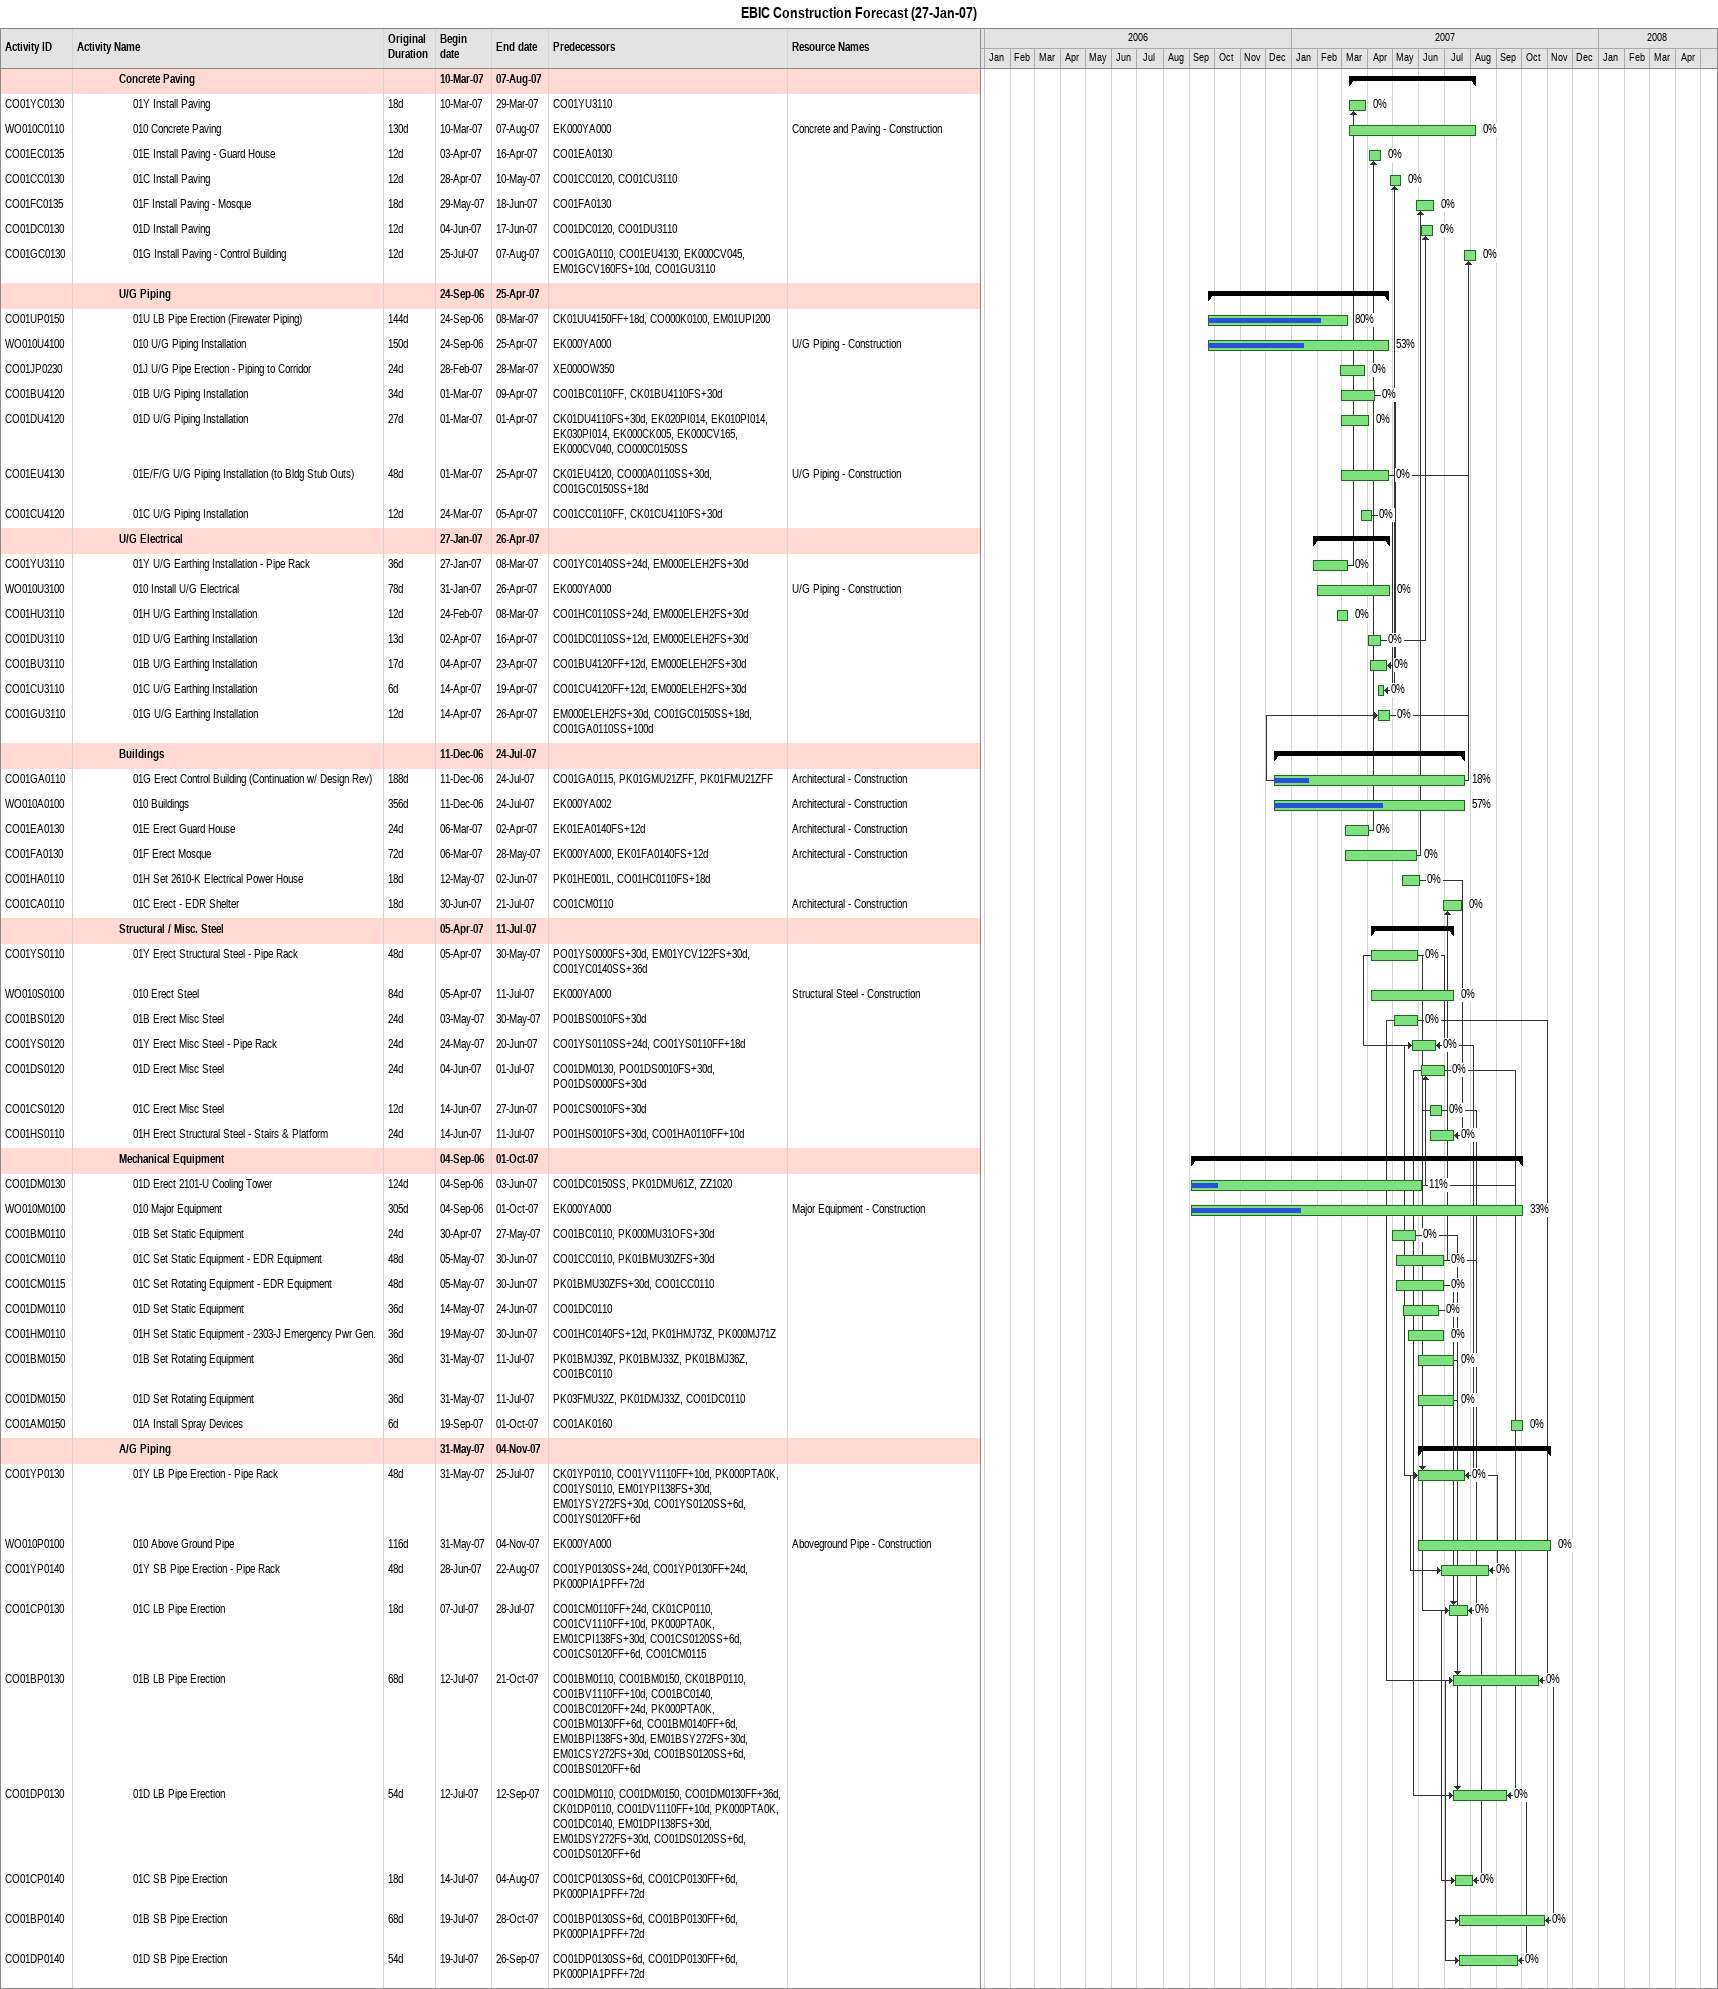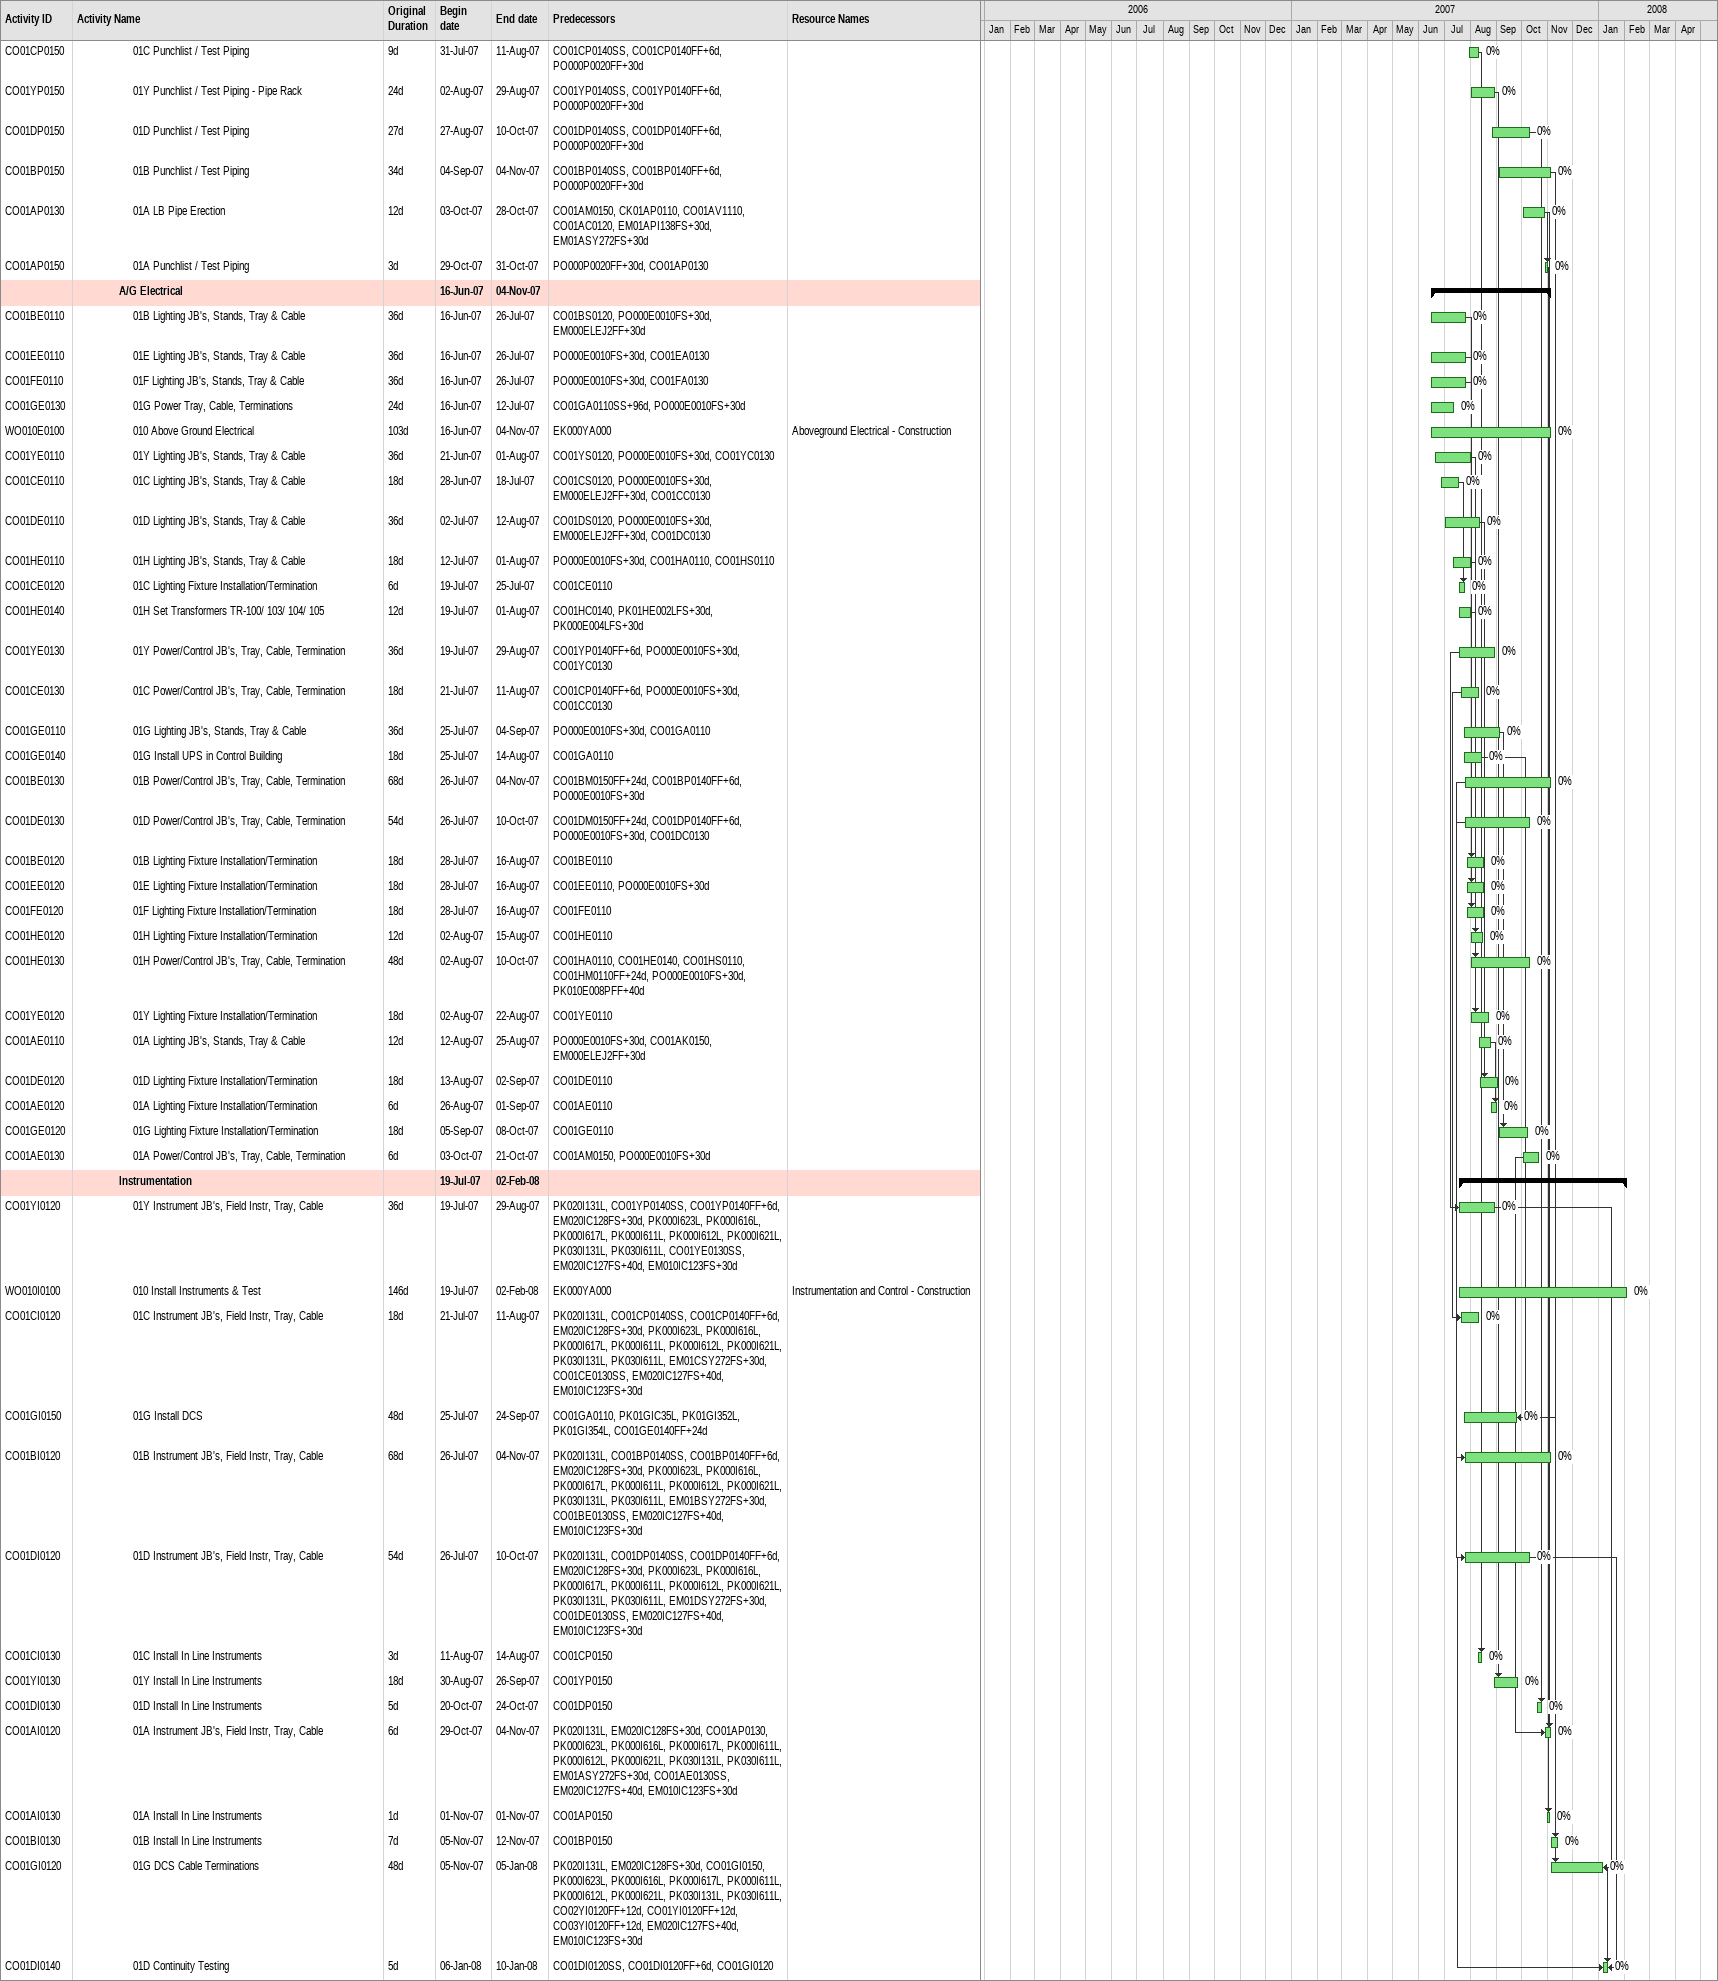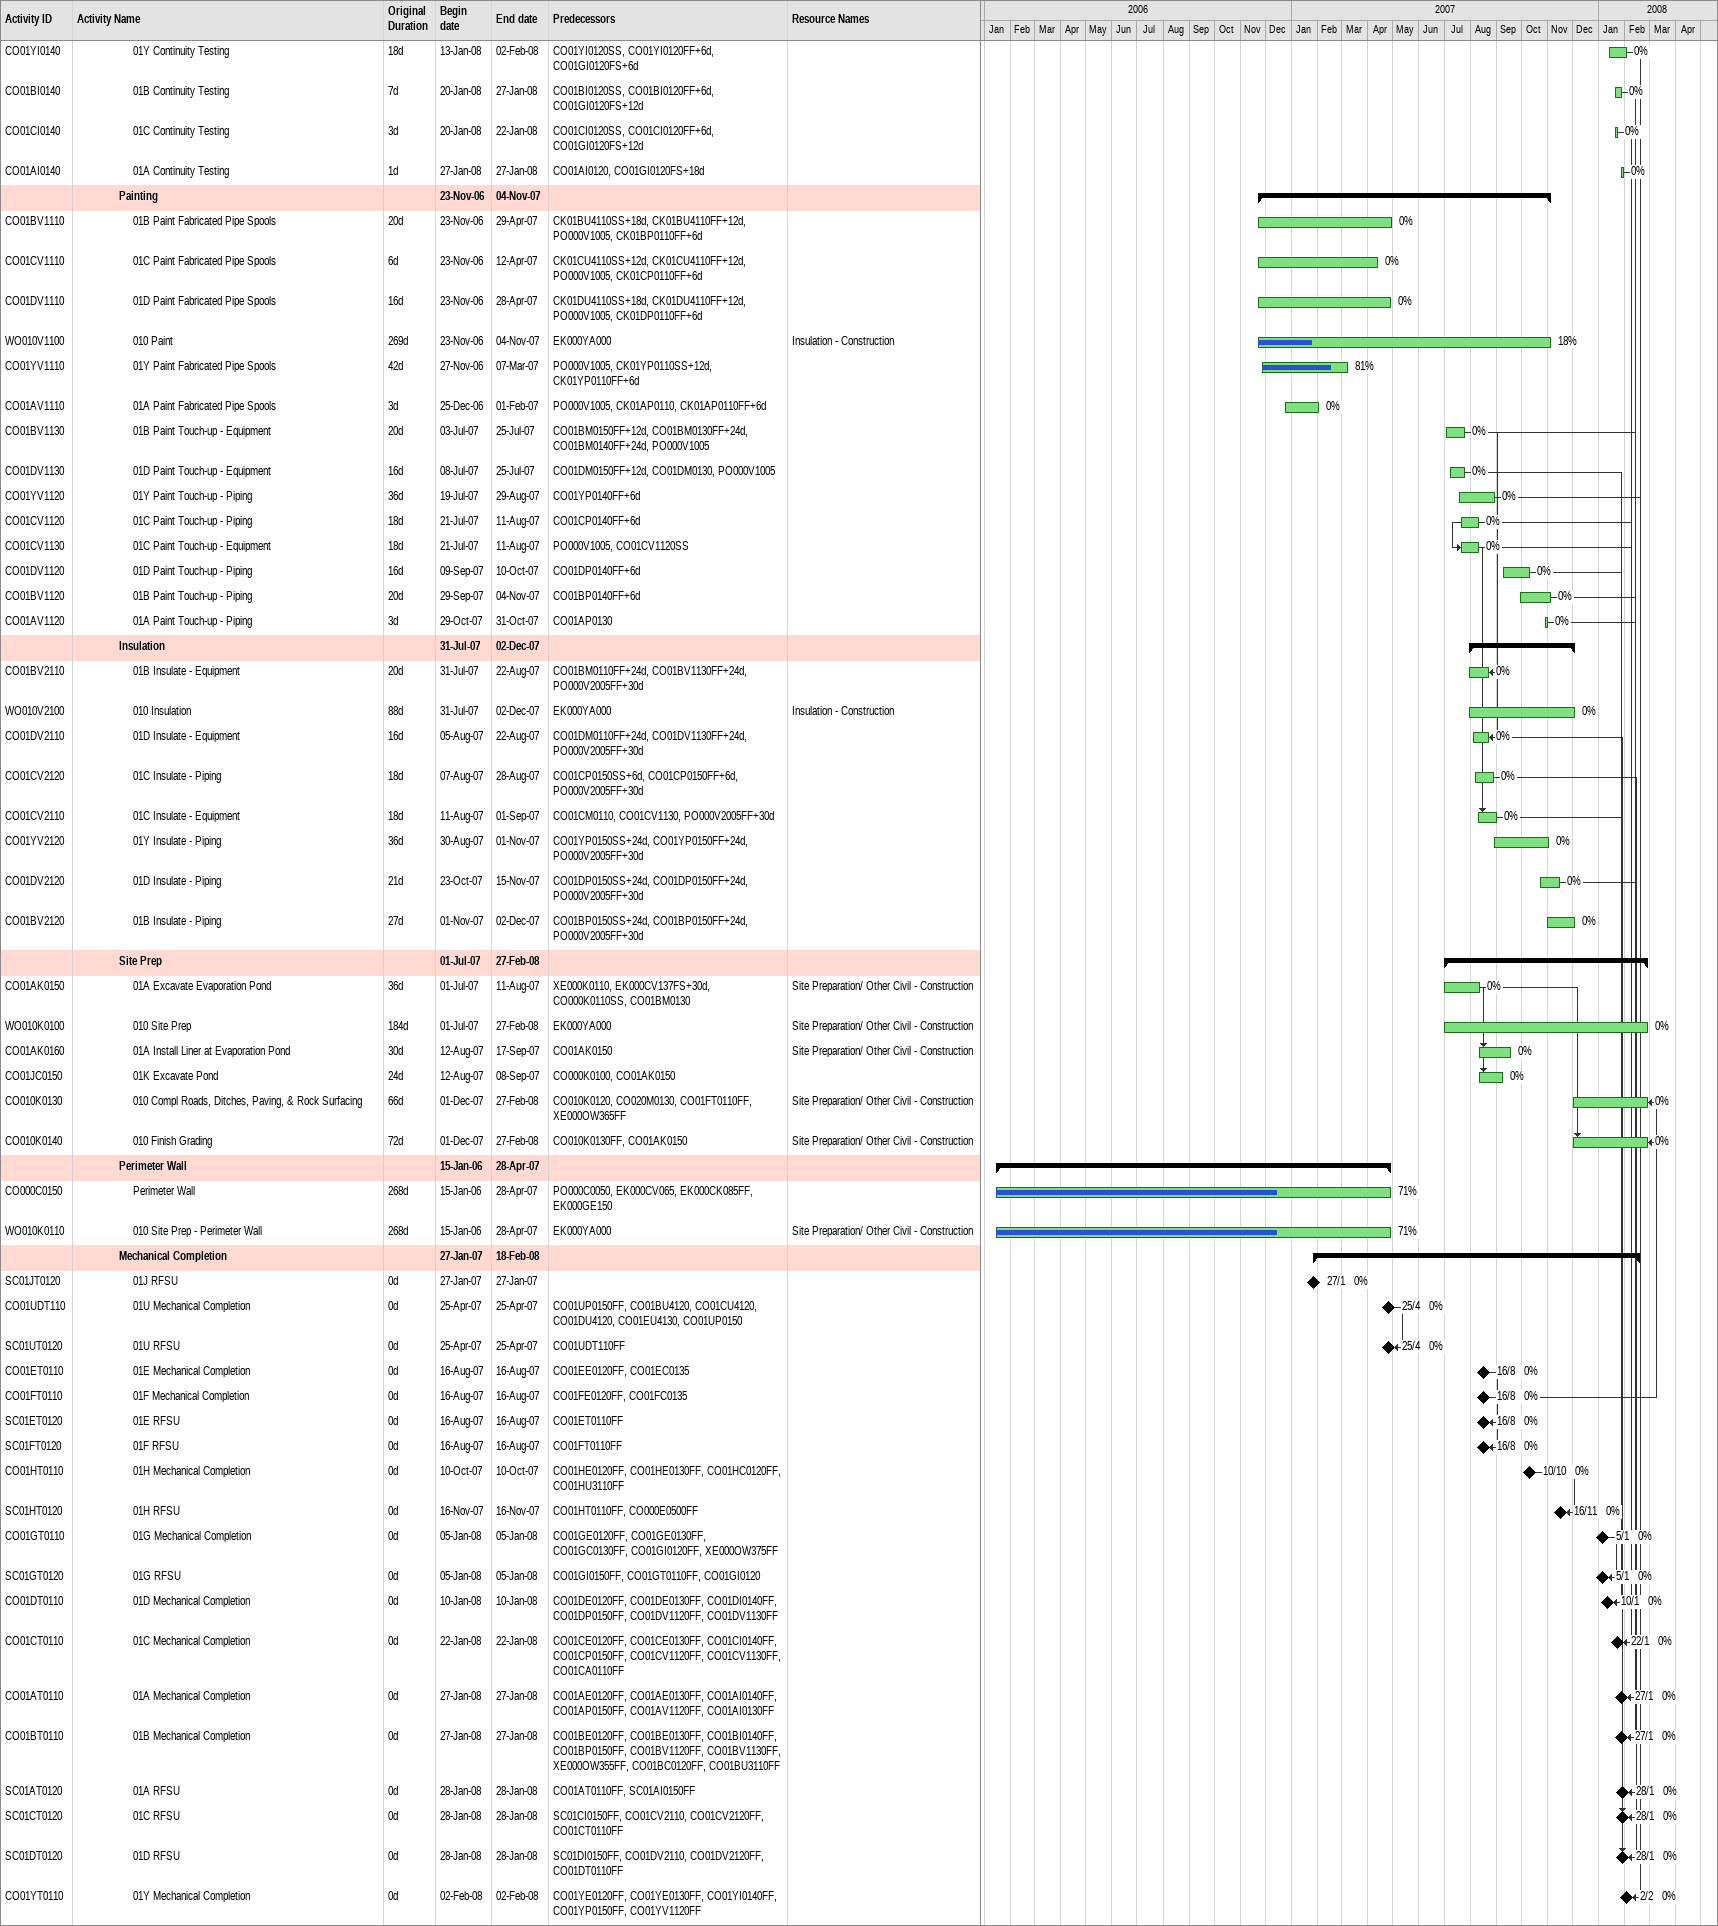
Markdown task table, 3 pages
EBIC Construction Forecast (27-Jan-07)

| ID | Level | Task | Original duration | Start | Finish | Predecessors | Resources | % complete |
|---|---|---|---|---|---|---|---|---|
|  | 4 | **Concrete Paving** |  | 2007-03-10 | 2007-08-07 |  |  |  |
| CO01YC0130 | 5 | 01Y Install Paving | 18d | 2007-03-10 | 2007-03-29 | CO01YU3110 |  | 0 |
| WO010C0110 | 5 | 010 Concrete Paving | 130d | 2007-03-10 | 2007-08-07 | EK000YA000 | Concrete and Paving - Construction | 0 |
| CO01EC0135 | 5 | 01E Install Paving - Guard House | 12d | 2007-04-03 | 2007-04-16 | CO01EA0130 |  | 0 |
| CO01CC0130 | 5 | 01C Install Paving | 12d | 2007-04-28 | 2007-05-10 | CO01CC0120, CO01CU3110 |  | 0 |
| CO01FC0135 | 5 | 01F Install Paving - Mosque | 18d | 2007-05-29 | 2007-06-18 | CO01FA0130 |  | 0 |
| CO01DC0130 | 5 | 01D Install Paving | 12d | 2007-06-04 | 2007-06-17 | CO01DC0120, CO01DU3110 |  | 0 |
| CO01GC0130 | 5 | 01G Install Paving - Control Building | 12d | 2007-07-25 | 2007-08-07 | CO01GA0110, CO01EU4130, EK000CV045, EM01GCV160FS+10d, CO01GU3110 |  | 0 |
|  | 4 | **U/G Piping** |  | 2006-09-24 | 2007-04-25 |  |  |  |
| CO01UP0150 | 5 | 01U LB Pipe Erection (Firewater Piping) | 144d | 2006-09-24 | 2007-03-08 | CK01UU4150FF+18d, CO000K0100, EM01UPI200 |  | 80 |
| WO010U4100 | 5 | 010 U/G Piping Installation | 150d | 2006-09-24 | 2007-04-25 | EK000YA000 | U/G Piping - Construction | 53 |
| CO01JP0230 | 5 | 01J U/G Pipe Erection - Piping to Corridor | 24d | 2007-02-28 | 2007-03-28 | XE000OW350 |  | 0 |
| CO01BU4120 | 5 | 01B U/G Piping Installation | 34d | 2007-03-01 | 2007-04-09 | CO01BC0110FF, CK01BU4110FS+30d |  | 0 |
| CO01DU4120 | 5 | 01D U/G Piping Installation | 27d | 2007-03-01 | 2007-04-01 | CK01DU4110FS+30d, EK020PI014, EK010PI014, EK030PI014, EK000CK005, EK000CV165, EK000CV040, CO000C0150SS |  | 0 |
| CO01EU4130 | 5 | 01E/F/G U/G Piping Installation (to Bldg Stub Outs) | 48d | 2007-03-01 | 2007-04-25 | CK01EU4120, CO000A0110SS+30d, CO01GC0150SS+18d | U/G Piping - Construction | 0 |
| CO01CU4120 | 5 | 01C U/G Piping Installation | 12d | 2007-03-24 | 2007-04-05 | CO01CC0110FF, CK01CU4110FS+30d |  | 0 |
|  | 4 | **U/G Electrical** |  | 2007-01-27 | 2007-04-26 |  |  |  |
| CO01YU3110 | 5 | 01Y U/G Earthing Installation - Pipe Rack | 36d | 2007-01-27 | 2007-03-08 | CO01YC0140SS+24d, EM000ELEH2FS+30d |  | 0 |
| WO010U3100 | 5 | 010 Install U/G Electrical | 78d | 2007-01-31 | 2007-04-26 | EK000YA000 | U/G Piping - Construction | 0 |
| CO01HU3110 | 5 | 01H U/G Earthing Installation | 12d | 2007-02-24 | 2007-03-08 | CO01HC0110SS+24d, EM000ELEH2FS+30d |  | 0 |
| CO01DU3110 | 5 | 01D U/G Earthing Installation | 13d | 2007-04-02 | 2007-04-16 | CO01DC0110SS+12d, EM000ELEH2FS+30d |  | 0 |
| CO01BU3110 | 5 | 01B U/G Earthing Installation | 17d | 2007-04-04 | 2007-04-23 | CO01BU4120FF+12d, EM000ELEH2FS+30d |  | 0 |
| CO01CU3110 | 5 | 01C U/G Earthing Installation | 6d | 2007-04-14 | 2007-04-19 | CO01CU4120FF+12d, EM000ELEH2FS+30d |  | 0 |
| CO01GU3110 | 5 | 01G U/G Earthing Installation | 12d | 2007-04-14 | 2007-04-26 | EM000ELEH2FS+30d, CO01GC0150SS+18d, CO01GA0110SS+100d |  | 0 |
|  | 4 | **Buildings** |  | 2006-12-11 | 2007-07-24 |  |  |  |
| CO01GA0110 | 5 | 01G Erect Control Building (Continuation w/ Design Rev) | 188d | 2006-12-11 | 2007-07-24 | CO01GA0115, PK01GMU21ZFF, PK01FMU21ZFF | Architectural - Construction | 18 |
| WO010A0100 | 5 | 010 Buildings | 356d | 2006-12-11 | 2007-07-24 | EK000YA002 | Architectural - Construction | 57 |
| CO01EA0130 | 5 | 01E Erect Guard House | 24d | 2007-03-06 | 2007-04-02 | EK01EA0140FS+12d | Architectural - Construction | 0 |
| CO01FA0130 | 5 | 01F Erect Mosque | 72d | 2007-03-06 | 2007-05-28 | EK000YA000, EK01FA0140FS+12d | Architectural - Construction | 0 |
| CO01HA0110 | 5 | 01H Set 2610-K Electrical Power House | 18d | 2007-05-12 | 2007-06-02 | PK01HE001L, CO01HC0110FS+18d |  | 0 |
| CO01CA0110 | 5 | 01C Erect - EDR Shelter | 18d | 2007-06-30 | 2007-07-21 | CO01CM0110 | Architectural - Construction | 0 |
|  | 4 | **Structural / Misc. Steel** |  | 2007-04-05 | 2007-07-11 |  |  |  |
| CO01YS0110 | 5 | 01Y Erect Structural Steel - Pipe Rack | 48d | 2007-04-05 | 2007-05-30 | PO01YS0000FS+30d, EM01YCV122FS+30d, CO01YC0140SS+36d |  | 0 |
| WO010S0100 | 5 | 010 Erect Steel | 84d | 2007-04-05 | 2007-07-11 | EK000YA000 | Structural Steel - Construction | 0 |
| CO01BS0120 | 5 | 01B Erect Misc Steel | 24d | 2007-05-03 | 2007-05-30 | PO01BS0010FS+30d |  | 0 |
| CO01YS0120 | 5 | 01Y Erect Misc Steel - Pipe Rack | 24d | 2007-05-24 | 2007-06-20 | CO01YS0110SS+24d, CO01YS0110FF+18d |  | 0 |
| CO01DS0120 | 5 | 01D Erect Misc Steel | 24d | 2007-06-04 | 2007-07-01 | CO01DM0130, PO01DS0010FS+30d, PO01DS0000FS+30d |  | 0 |
| CO01CS0120 | 5 | 01C Erect Misc Steel | 12d | 2007-06-14 | 2007-06-27 | PO01CS0010FS+30d |  | 0 |
| CO01HS0110 | 5 | 01H Erect Structural Steel - Stairs & Platform | 24d | 2007-06-14 | 2007-07-11 | PO01HS0010FS+30d, CO01HA0110FF+10d |  | 0 |
|  | 4 | **Mechanical Equipment** |  | 2006-09-04 | 2007-10-01 |  |  |  |
| CO01DM0130 | 5 | 01D Erect 2101-U Cooling Tower | 124d | 2006-09-04 | 2007-06-03 | CO01DC0150SS, PK01DMU61Z, ZZ1020 |  | 11 |
| WO010M0100 | 5 | 010 Major Equipment | 305d | 2006-09-04 | 2007-10-01 | EK000YA000 | Major Equipment - Construction | 33 |
| CO01BM0110 | 5 | 01B Set Static Equipment | 24d | 2007-04-30 | 2007-05-27 | CO01BC0110, PK000MU31OFS+30d |  | 0 |
| CO01CM0110 | 5 | 01C Set Static Equipment - EDR Equipment | 48d | 2007-05-05 | 2007-06-30 | CO01CC0110, PK01BMU30ZFS+30d |  | 0 |
| CO01CM0115 | 5 | 01C Set Rotating Equipment - EDR Equipment | 48d | 2007-05-05 | 2007-06-30 | PK01BMU30ZFS+30d, CO01CC0110 |  | 0 |
| CO01DM0110 | 5 | 01D Set Static Equipment | 36d | 2007-05-14 | 2007-06-24 | CO01DC0110 |  | 0 |
| CO01HM0110 | 5 | 01H Set Static Equipment - 2303-J Emergency Pwr Gen. | 36d | 2007-05-19 | 2007-06-30 | CO01HC0140FS+12d, PK01HMJ73Z, PK000MJ71Z |  | 0 |
| CO01BM0150 | 5 | 01B Set Rotating Equipment | 36d | 2007-05-31 | 2007-07-11 | PK01BMJ39Z, PK01BMJ33Z, PK01BMJ36Z, CO01BC0110 |  | 0 |
| CO01DM0150 | 5 | 01D Set Rotating Equipment | 36d | 2007-05-31 | 2007-07-11 | PK03FMU32Z, PK01DMJ33Z, CO01DC0110 |  | 0 |
| CO01AM0150 | 5 | 01A Install Spray Devices | 6d | 2007-09-19 | 2007-10-01 | CO01AK0160 |  | 0 |
|  | 4 | **A/G Piping** |  | 2007-05-31 | 2007-11-04 |  |  |  |
| CO01YP0130 | 5 | 01Y LB Pipe Erection - Pipe Rack | 48d | 2007-05-31 | 2007-07-25 | CK01YP0110, CO01YV1110FF+10d, PK000PTA0K, CO01YS0110, EM01YPI138FS+30d, EM01YSY272FS+30d, CO01YS0120SS+6d, CO01YS0120FF+6d |  | 0 |
| WO010P0100 | 5 | 010 Above Ground Pipe | 116d | 2007-05-31 | 2007-11-04 | EK000YA000 | Aboveground Pipe - Construction | 0 |
| CO01YP0140 | 5 | 01Y SB Pipe Erection - Pipe Rack | 48d | 2007-06-28 | 2007-08-22 | CO01YP0130SS+24d, CO01YP0130FF+24d, PK000PIA1PFF+72d |  | 0 |
| CO01CP0130 | 5 | 01C LB Pipe Erection | 18d | 2007-07-07 | 2007-07-28 | CO01CM0110FF+24d, CK01CP0110, CO01CV1110FF+10d, PK000PTA0K, EM01CPI138FS+30d, CO01CS0120SS+6d, CO01CS0120FF+6d, CO01CM0115 |  | 0 |
| CO01BP0130 | 5 | 01B LB Pipe Erection | 68d | 2007-07-12 | 2007-10-21 | CO01BM0110, CO01BM0150, CK01BP0110, CO01BV1110FF+10d, CO01BC0140, CO01BC0120FF+24d, PK000PTA0K, CO01BM0130FF+6d, CO01BM0140FF+6d, EM01BPI138FS+30d, EM01BSY272FS+30d, EM01CSY272FS+30d, CO01BS0120SS+6d, CO01BS0120FF+6d |  | 0 |
| CO01DP0130 | 5 | 01D LB Pipe Erection | 54d | 2007-07-12 | 2007-09-12 | CO01DM0110, CO01DM0150, CO01DM0130FF+36d, CK01DP0110, CO01DV1110FF+10d, PK000PTA0K, CO01DC0140, EM01DPI138FS+30d, EM01DSY272FS+30d, CO01DS0120SS+6d, CO01DS0120FF+6d |  | 0 |
| CO01CP0140 | 5 | 01C SB Pipe Erection | 18d | 2007-07-14 | 2007-08-04 | CO01CP0130SS+6d, CO01CP0130FF+6d, PK000PIA1PFF+72d |  | 0 |
| CO01BP0140 | 5 | 01B SB Pipe Erection | 68d | 2007-07-19 | 2007-10-28 | CO01BP0130SS+6d, CO01BP0130FF+6d, PK000PIA1PFF+72d |  | 0 |
| CO01DP0140 | 5 | 01D SB Pipe Erection | 54d | 2007-07-19 | 2007-09-26 | CO01DP0130SS+6d, CO01DP0130FF+6d, PK000PIA1PFF+72d |  | 0 |
| CO01CP0150 | 5 | 01C Punchlist / Test Piping | 9d | 2007-07-31 | 2007-08-11 | CO01CP0140SS, CO01CP0140FF+6d, PO000P0020FF+30d |  | 0 |
| CO01YP0150 | 5 | 01Y Punchlist / Test Piping - Pipe Rack | 24d | 2007-08-02 | 2007-08-29 | CO01YP0140SS, CO01YP0140FF+6d, PO000P0020FF+30d |  | 0 |
| CO01DP0150 | 5 | 01D Punchlist / Test Piping | 27d | 2007-08-27 | 2007-10-10 | CO01DP0140SS, CO01DP0140FF+6d, PO000P0020FF+30d |  | 0 |
| CO01BP0150 | 5 | 01B Punchlist / Test Piping | 34d | 2007-09-04 | 2007-11-04 | CO01BP0140SS, CO01BP0140FF+6d, PO000P0020FF+30d |  | 0 |
| CO01AP0130 | 5 | 01A LB Pipe Erection | 12d | 2007-10-03 | 2007-10-28 | CO01AM0150, CK01AP0110, CO01AV1110, CO01AC0120, EM01API138FS+30d, EM01ASY272FS+30d |  | 0 |
| CO01AP0150 | 5 | 01A Punchlist / Test Piping | 3d | 2007-10-29 | 2007-10-31 | PO000P0020FF+30d, CO01AP0130 |  | 0 |
|  | 4 | **A/G Electrical** |  | 2007-06-16 | 2007-11-04 |  |  |  |
| CO01BE0110 | 5 | 01B Lighting JB's, Stands, Tray & Cable | 36d | 2007-06-16 | 2007-07-26 | CO01BS0120, PO000E0010FS+30d, EM000ELEJ2FF+30d |  | 0 |
| CO01EE0110 | 5 | 01E Lighting JB's, Stands, Tray & Cable | 36d | 2007-06-16 | 2007-07-26 | PO000E0010FS+30d, CO01EA0130 |  | 0 |
| CO01FE0110 | 5 | 01F Lighting JB's, Stands, Tray & Cable | 36d | 2007-06-16 | 2007-07-26 | PO000E0010FS+30d, CO01FA0130 |  | 0 |
| CO01GE0130 | 5 | 01G Power Tray, Cable, Terminations | 24d | 2007-06-16 | 2007-07-12 | CO01GA0110SS+96d, PO000E0010FS+30d |  | 0 |
| WO010E0100 | 5 | 010 Above Ground Electrical | 103d | 2007-06-16 | 2007-11-04 | EK000YA000 | Aboveground Electrical - Construction | 0 |
| CO01YE0110 | 5 | 01Y Lighting JB's, Stands, Tray & Cable | 36d | 2007-06-21 | 2007-08-01 | CO01YS0120, PO000E0010FS+30d, CO01YC0130 |  | 0 |
| CO01CE0110 | 5 | 01C Lighting JB's, Stands, Tray & Cable | 18d | 2007-06-28 | 2007-07-18 | CO01CS0120, PO000E0010FS+30d, EM000ELEJ2FF+30d, CO01CC0130 |  | 0 |
| CO01DE0110 | 5 | 01D Lighting JB's, Stands, Tray & Cable | 36d | 2007-07-02 | 2007-08-12 | CO01DS0120, PO000E0010FS+30d, EM000ELEJ2FF+30d, CO01DC0130 |  | 0 |
| CO01HE0110 | 5 | 01H Lighting JB's, Stands, Tray & Cable | 18d | 2007-07-12 | 2007-08-01 | PO000E0010FS+30d, CO01HA0110, CO01HS0110 |  | 0 |
| CO01CE0120 | 5 | 01C Lighting Fixture Installation/Termination | 6d | 2007-07-19 | 2007-07-25 | CO01CE0110 |  | 0 |
| CO01HE0140 | 5 | 01H Set Transformers TR-100/ 103/ 104/ 105 | 12d | 2007-07-19 | 2007-08-01 | CO01HC0140, PK01HE002LFS+30d, PK000E004LFS+30d |  | 0 |
| CO01YE0130 | 5 | 01Y Power/Control JB's, Tray, Cable, Termination | 36d | 2007-07-19 | 2007-08-29 | CO01YP0140FF+6d, PO000E0010FS+30d, CO01YC0130 |  | 0 |
| CO01CE0130 | 5 | 01C Power/Control JB's, Tray, Cable, Termination | 18d | 2007-07-21 | 2007-08-11 | CO01CP0140FF+6d, PO000E0010FS+30d, CO01CC0130 |  | 0 |
| CO01GE0110 | 5 | 01G Lighting JB's, Stands, Tray & Cable | 36d | 2007-07-25 | 2007-09-04 | PO000E0010FS+30d, CO01GA0110 |  | 0 |
| CO01GE0140 | 5 | 01G Install UPS in Control Building | 18d | 2007-07-25 | 2007-08-14 | CO01GA0110 |  | 0 |
| CO01BE0130 | 5 | 01B Power/Control JB's, Tray, Cable, Termination | 68d | 2007-07-26 | 2007-11-04 | CO01BM0150FF+24d, CO01BP0140FF+6d, PO000E0010FS+30d |  | 0 |
| CO01DE0130 | 5 | 01D Power/Control JB's, Tray, Cable, Termination | 54d | 2007-07-26 | 2007-10-10 | CO01DM0150FF+24d, CO01DP0140FF+6d, PO000E0010FS+30d, CO01DC0130 |  | 0 |
| CO01BE0120 | 5 | 01B Lighting Fixture Installation/Termination | 18d | 2007-07-28 | 2007-08-16 | CO01BE0110 |  | 0 |
| CO01EE0120 | 5 | 01E Lighting Fixture Installation/Termination | 18d | 2007-07-28 | 2007-08-16 | CO01EE0110, PO000E0010FS+30d |  | 0 |
| CO01FE0120 | 5 | 01F Lighting Fixture Installation/Termination | 18d | 2007-07-28 | 2007-08-16 | CO01FE0110 |  | 0 |
| CO01HE0120 | 5 | 01H Lighting Fixture Installation/Termination | 12d | 2007-08-02 | 2007-08-15 | CO01HE0110 |  | 0 |
| CO01HE0130 | 5 | 01H Power/Control JB's, Tray, Cable, Termination | 48d | 2007-08-02 | 2007-10-10 | CO01HA0110, CO01HE0140, CO01HS0110, CO01HM0110FF+24d, PO000E0010FS+30d, PK010E008PFF+40d |  | 0 |
| CO01YE0120 | 5 | 01Y Lighting Fixture Installation/Termination | 18d | 2007-08-02 | 2007-08-22 | CO01YE0110 |  | 0 |
| CO01AE0110 | 5 | 01A Lighting JB's, Stands, Tray & Cable | 12d | 2007-08-12 | 2007-08-25 | PO000E0010FS+30d, CO01AK0150, EM000ELEJ2FF+30d |  | 0 |
| CO01DE0120 | 5 | 01D Lighting Fixture Installation/Termination | 18d | 2007-08-13 | 2007-09-02 | CO01DE0110 |  | 0 |
| CO01AE0120 | 5 | 01A Lighting Fixture Installation/Termination | 6d | 2007-08-26 | 2007-09-01 | CO01AE0110 |  | 0 |
| CO01GE0120 | 5 | 01G Lighting Fixture Installation/Termination | 18d | 2007-09-05 | 2007-10-08 | CO01GE0110 |  | 0 |
| CO01AE0130 | 5 | 01A Power/Control JB's, Tray, Cable, Termination | 6d | 2007-10-03 | 2007-10-21 | CO01AM0150, PO000E0010FS+30d |  | 0 |
|  | 4 | **Instrumentation** |  | 2007-07-19 | 2008-02-02 |  |  |  |
| CO01YI0120 | 5 | 01Y Instrument JB's, Field Instr, Tray, Cable | 36d | 2007-07-19 | 2007-08-29 | PK020I131L, CO01YP0140SS, CO01YP0140FF+6d, EM020IC128FS+30d, PK000I623L, PK000I616L, PK000I617L, PK000I611L, PK000I612L, PK000I621L, PK030I131L, PK030I611L, CO01YE0130SS, EM020IC127FS+40d, EM010IC123FS+30d |  | 0 |
| WO010I0100 | 5 | 010 Install Instruments & Test | 146d | 2007-07-19 | 2008-02-02 | EK000YA000 | Instrumentation and Control - Construction | 0 |
| CO01CI0120 | 5 | 01C Instrument JB's, Field Instr, Tray, Cable | 18d | 2007-07-21 | 2007-08-11 | PK020I131L, CO01CP0140SS, CO01CP0140FF+6d, EM020IC128FS+30d, PK000I623L, PK000I616L, PK000I617L, PK000I611L, PK000I612L, PK000I621L, PK030I131L, PK030I611L, EM01CSY272FS+30d, CO01CE0130SS, EM020IC127FS+40d, EM010IC123FS+30d |  | 0 |
| CO01GI0150 | 5 | 01G Install DCS | 48d | 2007-07-25 | 2007-09-24 | CO01GA0110, PK01GIC35L, PK01GI352L, PK01GI354L, CO01GE0140FF+24d |  | 0 |
| CO01BI0120 | 5 | 01B Instrument JB's, Field Instr, Tray, Cable | 68d | 2007-07-26 | 2007-11-04 | PK020I131L, CO01BP0140SS, CO01BP0140FF+6d, EM020IC128FS+30d, PK000I623L, PK000I616L, PK000I617L, PK000I611L, PK000I612L, PK000I621L, PK030I131L, PK030I611L, EM01BSY272FS+30d, CO01BE0130SS, EM020IC127FS+40d, EM010IC123FS+30d |  | 0 |
| CO01DI0120 | 5 | 01D Instrument JB's, Field Instr, Tray, Cable | 54d | 2007-07-26 | 2007-10-10 | PK020I131L, CO01DP0140SS, CO01DP0140FF+6d, EM020IC128FS+30d, PK000I623L, PK000I616L, PK000I617L, PK000I611L, PK000I612L, PK000I621L, PK030I131L, PK030I611L, EM01DSY272FS+30d, CO01DE0130SS, EM020IC127FS+40d, EM010IC123FS+30d |  | 0 |
| CO01CI0130 | 5 | 01C Install In Line Instruments | 3d | 2007-08-11 | 2007-08-14 | CO01CP0150 |  | 0 |
| CO01YI0130 | 5 | 01Y Install In Line Instruments | 18d | 2007-08-30 | 2007-09-26 | CO01YP0150 |  | 0 |
| CO01DI0130 | 5 | 01D Install In Line Instruments | 5d | 2007-10-20 | 2007-10-24 | CO01DP0150 |  | 0 |
| CO01AI0120 | 5 | 01A Instrument JB's, Field Instr, Tray, Cable | 6d | 2007-10-29 | 2007-11-04 | PK020I131L, EM020IC128FS+30d, CO01AP0130, PK000I623L, PK000I616L, PK000I617L, PK000I611L, PK000I612L, PK000I621L, PK030I131L, PK030I611L, EM01ASY272FS+30d, CO01AE0130SS, EM020IC127FS+40d, EM010IC123FS+30d |  | 0 |
| CO01AI0130 | 5 | 01A Install In Line Instruments | 1d | 2007-11-01 | 2007-11-01 | CO01AP0150 |  | 0 |
| CO01BI0130 | 5 | 01B Install In Line Instruments | 7d | 2007-11-05 | 2007-11-12 | CO01BP0150 |  | 0 |
| CO01GI0120 | 5 | 01G DCS Cable Terminations | 48d | 2007-11-05 | 2008-01-05 | PK020I131L, EM020IC128FS+30d, CO01GI0150, PK000I623L, PK000I616L, PK000I617L, PK000I611L, PK000I612L, PK000I621L, PK030I131L, PK030I611L, CO02YI0120FF+12d, CO01YI0120FF+12d, CO03YI0120FF+12d, EM020IC127FS+40d, EM010IC123FS+30d |  | 0 |
| CO01DI0140 | 5 | 01D Continuity Testing | 5d | 2008-01-06 | 2008-01-10 | CO01DI0120SS, CO01DI0120FF+6d, CO01GI0120 |  | 0 |
| CO01YI0140 | 5 | 01Y Continuity Testing | 18d | 2008-01-13 | 2008-02-02 | CO01YI0120SS, CO01YI0120FF+6d, CO01GI0120FS+6d |  | 0 |
| CO01BI0140 | 5 | 01B Continuity Testing | 7d | 2008-01-20 | 2008-01-27 | CO01BI0120SS, CO01BI0120FF+6d, CO01GI0120FS+12d |  | 0 |
| CO01CI0140 | 5 | 01C Continuity Testing | 3d | 2008-01-20 | 2008-01-22 | CO01CI0120SS, CO01CI0120FF+6d, CO01GI0120FS+12d |  | 0 |
| CO01AI0140 | 5 | 01A Continuity Testing | 1d | 2008-01-27 | 2008-01-27 | CO01AI0120, CO01GI0120FS+18d |  | 0 |
|  | 4 | **Painting** |  | 2006-11-23 | 2007-11-04 |  |  |  |
| CO01BV1110 | 5 | 01B Paint Fabricated Pipe Spools | 20d | 2006-11-23 | 2007-04-29 | CK01BU4110SS+18d, CK01BU4110FF+12d, PO000V1005, CK01BP0110FF+6d |  | 0 |
| CO01CV1110 | 5 | 01C Paint Fabricated Pipe Spools | 6d | 2006-11-23 | 2007-04-12 | CK01CU4110SS+12d, CK01CU4110FF+12d, PO000V1005, CK01CP0110FF+6d |  | 0 |
| CO01DV1110 | 5 | 01D Paint Fabricated Pipe Spools | 16d | 2006-11-23 | 2007-04-28 | CK01DU4110SS+18d, CK01DU4110FF+12d, PO000V1005, CK01DP0110FF+6d |  | 0 |
| WO010V1100 | 5 | 010 Paint | 269d | 2006-11-23 | 2007-11-04 | EK000YA000 | Insulation - Construction | 18 |
| CO01YV1110 | 5 | 01Y Paint Fabricated Pipe Spools | 42d | 2006-11-27 | 2007-03-07 | PO000V1005, CK01YP0110SS+12d, CK01YP0110FF+6d |  | 81 |
| CO01AV1110 | 5 | 01A Paint Fabricated Pipe Spools | 3d | 2006-12-25 | 2007-02-01 | PO000V1005, CK01AP0110, CK01AP0110FF+6d |  | 0 |
| CO01BV1130 | 5 | 01B Paint Touch-up - Equipment | 20d | 2007-07-03 | 2007-07-25 | CO01BM0150FF+12d, CO01BM0130FF+24d, CO01BM0140FF+24d, PO000V1005 |  | 0 |
| CO01DV1130 | 5 | 01D Paint Touch-up - Equipment | 16d | 2007-07-08 | 2007-07-25 | CO01DM0150FF+12d, CO01DM0130, PO000V1005 |  | 0 |
| CO01YV1120 | 5 | 01Y Paint Touch-up - Piping | 36d | 2007-07-19 | 2007-08-29 | CO01YP0140FF+6d |  | 0 |
| CO01CV1120 | 5 | 01C Paint Touch-up - Piping | 18d | 2007-07-21 | 2007-08-11 | CO01CP0140FF+6d |  | 0 |
| CO01CV1130 | 5 | 01C Paint Touch-up - Equipment | 18d | 2007-07-21 | 2007-08-11 | PO000V1005, CO01CV1120SS |  | 0 |
| CO01DV1120 | 5 | 01D Paint Touch-up - Piping | 16d | 2007-09-09 | 2007-10-10 | CO01DP0140FF+6d |  | 0 |
| CO01BV1120 | 5 | 01B Paint Touch-up - Piping | 20d | 2007-09-29 | 2007-11-04 | CO01BP0140FF+6d |  | 0 |
| CO01AV1120 | 5 | 01A Paint Touch-up - Piping | 3d | 2007-10-29 | 2007-10-31 | CO01AP0130 |  | 0 |
|  | 4 | **Insulation** |  | 2007-07-31 | 2007-12-02 |  |  |  |
| CO01BV2110 | 5 | 01B Insulate - Equipment | 20d | 2007-07-31 | 2007-08-22 | CO01BM0110FF+24d, CO01BV1130FF+24d, PO000V2005FF+30d |  | 0 |
| WO010V2100 | 5 | 010 Insulation | 88d | 2007-07-31 | 2007-12-02 | EK000YA000 | Insulation - Construction | 0 |
| CO01DV2110 | 5 | 01D Insulate - Equipment | 16d | 2007-08-05 | 2007-08-22 | CO01DM0110FF+24d, CO01DV1130FF+24d, PO000V2005FF+30d |  | 0 |
| CO01CV2120 | 5 | 01C Insulate - Piping | 18d | 2007-08-07 | 2007-08-28 | CO01CP0150SS+6d, CO01CP0150FF+6d, PO000V2005FF+30d |  | 0 |
| CO01CV2110 | 5 | 01C Insulate - Equipment | 18d | 2007-08-11 | 2007-09-01 | CO01CM0110, CO01CV1130, PO000V2005FF+30d |  | 0 |
| CO01YV2120 | 5 | 01Y Insulate - Piping | 36d | 2007-08-30 | 2007-11-01 | CO01YP0150SS+24d, CO01YP0150FF+24d, PO000V2005FF+30d |  | 0 |
| CO01DV2120 | 5 | 01D Insulate - Piping | 21d | 2007-10-23 | 2007-11-15 | CO01DP0150SS+24d, CO01DP0150FF+24d, PO000V2005FF+30d |  | 0 |
| CO01BV2120 | 5 | 01B Insulate - Piping | 27d | 2007-11-01 | 2007-12-02 | CO01BP0150SS+24d, CO01BP0150FF+24d, PO000V2005FF+30d |  | 0 |
|  | 4 | **Site Prep** |  | 2007-07-01 | 2008-02-27 |  |  |  |
| CO01AK0150 | 5 | 01A Excavate Evaporation Pond | 36d | 2007-07-01 | 2007-08-11 | XE000K0110, EK000CV137FS+30d, CO000K0110SS, CO01BM0130 | Site Preparation/ Other Civil - Construction | 0 |
| WO010K0100 | 5 | 010 Site Prep | 184d | 2007-07-01 | 2008-02-27 | EK000YA000 | Site Preparation/ Other Civil - Construction | 0 |
| CO01AK0160 | 5 | 01A Install Liner at Evaporation Pond | 30d | 2007-08-12 | 2007-09-17 | CO01AK0150 | Site Preparation/ Other Civil - Construction | 0 |
| CO01JC0150 | 5 | 01K Excavate Pond | 24d | 2007-08-12 | 2007-09-08 | CO000K0100, CO01AK0150 |  | 0 |
| CO010K0130 | 5 | 010 Compl Roads, Ditches, Paving, & Rock Surfacing | 66d | 2007-12-01 | 2008-02-27 | CO010K0120, CO020M0130, CO01FT0110FF, XE000OW365FF | Site Preparation/ Other Civil - Construction | 0 |
| CO010K0140 | 5 | 010 Finish Grading | 72d | 2007-12-01 | 2008-02-27 | CO010K0130FF, CO01AK0150 | Site Preparation/ Other Civil - Construction | 0 |
|  | 4 | **Perimeter Wall** |  | 2006-01-15 | 2007-04-28 |  |  |  |
| CO000C0150 | 5 | Perimeter Wall | 268d | 2006-01-15 | 2007-04-28 | PO000C0050, EK000CV065, EK000CK085FF, EK000GE150 |  | 71 |
| WO010K0110 | 5 | 010 Site Prep - Perimeter Wall | 268d | 2006-01-15 | 2007-04-28 | EK000YA000 | Site Preparation/ Other Civil - Construction | 71 |
|  | 4 | **Mechanical Completion** |  | 2007-01-27 | 2008-02-18 |  |  |  |
| SC01JT0120 | 5 | 01J RFSU | 0d | 2007-01-27 | 2007-01-27 |  |  | 0 |
| CO01UDT110 | 5 | 01U Mechanical Completion | 0d | 2007-04-25 | 2007-04-25 | CO01UP0150FF, CO01BU4120, CO01CU4120, CO01DU4120, CO01EU4130, CO01UP0150 |  | 0 |
| SC01UT0120 | 5 | 01U RFSU | 0d | 2007-04-25 | 2007-04-25 | CO01UDT110FF |  | 0 |
| CO01ET0110 | 5 | 01E Mechanical Completion | 0d | 2007-08-16 | 2007-08-16 | CO01EE0120FF, CO01EC0135 |  | 0 |
| CO01FT0110 | 5 | 01F Mechanical Completion | 0d | 2007-08-16 | 2007-08-16 | CO01FE0120FF, CO01FC0135 |  | 0 |
| SC01ET0120 | 5 | 01E RFSU | 0d | 2007-08-16 | 2007-08-16 | CO01ET0110FF |  | 0 |
| SC01FT0120 | 5 | 01F RFSU | 0d | 2007-08-16 | 2007-08-16 | CO01FT0110FF |  | 0 |
| CO01HT0110 | 5 | 01H Mechanical Completion | 0d | 2007-10-10 | 2007-10-10 | CO01HE0120FF, CO01HE0130FF, CO01HC0120FF, CO01HU3110FF |  | 0 |
| SC01HT0120 | 5 | 01H RFSU | 0d | 2007-11-16 | 2007-11-16 | CO01HT0110FF, CO000E0500FF |  | 0 |
| CO01GT0110 | 5 | 01G Mechanical Completion | 0d | 2008-01-05 | 2008-01-05 | CO01GE0120FF, CO01GE0130FF, CO01GC0130FF, CO01GI0120FF, XE000OW375FF |  | 0 |
| SC01GT0120 | 5 | 01G RFSU | 0d | 2008-01-05 | 2008-01-05 | CO01GI0150FF, CO01GT0110FF, CO01GI0120 |  | 0 |
| CO01DT0110 | 5 | 01D Mechanical Completion | 0d | 2008-01-10 | 2008-01-10 | CO01DE0120FF, CO01DE0130FF, CO01DI0140FF, CO01DP0150FF, CO01DV1120FF, CO01DV1130FF |  | 0 |
| CO01CT0110 | 5 | 01C Mechanical Completion | 0d | 2008-01-22 | 2008-01-22 | CO01CE0120FF, CO01CE0130FF, CO01CI0140FF, CO01CP0150FF, CO01CV1120FF, CO01CV1130FF, CO01CA0110FF |  | 0 |
| CO01AT0110 | 5 | 01A Mechanical Completion | 0d | 2008-01-27 | 2008-01-27 | CO01AE0120FF, CO01AE0130FF, CO01AI0140FF, CO01AP0150FF, CO01AV1120FF, CO01AI0130FF |  | 0 |
| CO01BT0110 | 5 | 01B Mechanical Completion | 0d | 2008-01-27 | 2008-01-27 | CO01BE0120FF, CO01BE0130FF, CO01BI0140FF, CO01BP0150FF, CO01BV1120FF, CO01BV1130FF, XE000OW355FF, CO01BC0120FF, CO01BU3110FF |  | 0 |
| SC01AT0120 | 5 | 01A RFSU | 0d | 2008-01-28 | 2008-01-28 | CO01AT0110FF, SC01AI0150FF |  | 0 |
| SC01CT0120 | 5 | 01C RFSU | 0d | 2008-01-28 | 2008-01-28 | SC01CI0150FF, CO01CV2110, CO01CV2120FF, CO01CT0110FF |  | 0 |
| SC01DT0120 | 5 | 01D RFSU | 0d | 2008-01-28 | 2008-01-28 | SC01DI0150FF, CO01DV2110, CO01DV2120FF, CO01DT0110FF |  | 0 |
| CO01YT0110 | 5 | 01Y Mechanical Completion | 0d | 2008-02-02 | 2008-02-02 | CO01YE0120FF, CO01YE0130FF, CO01YI0140FF, CO01YP0150FF, CO01YV1120FF |  | 0 |
